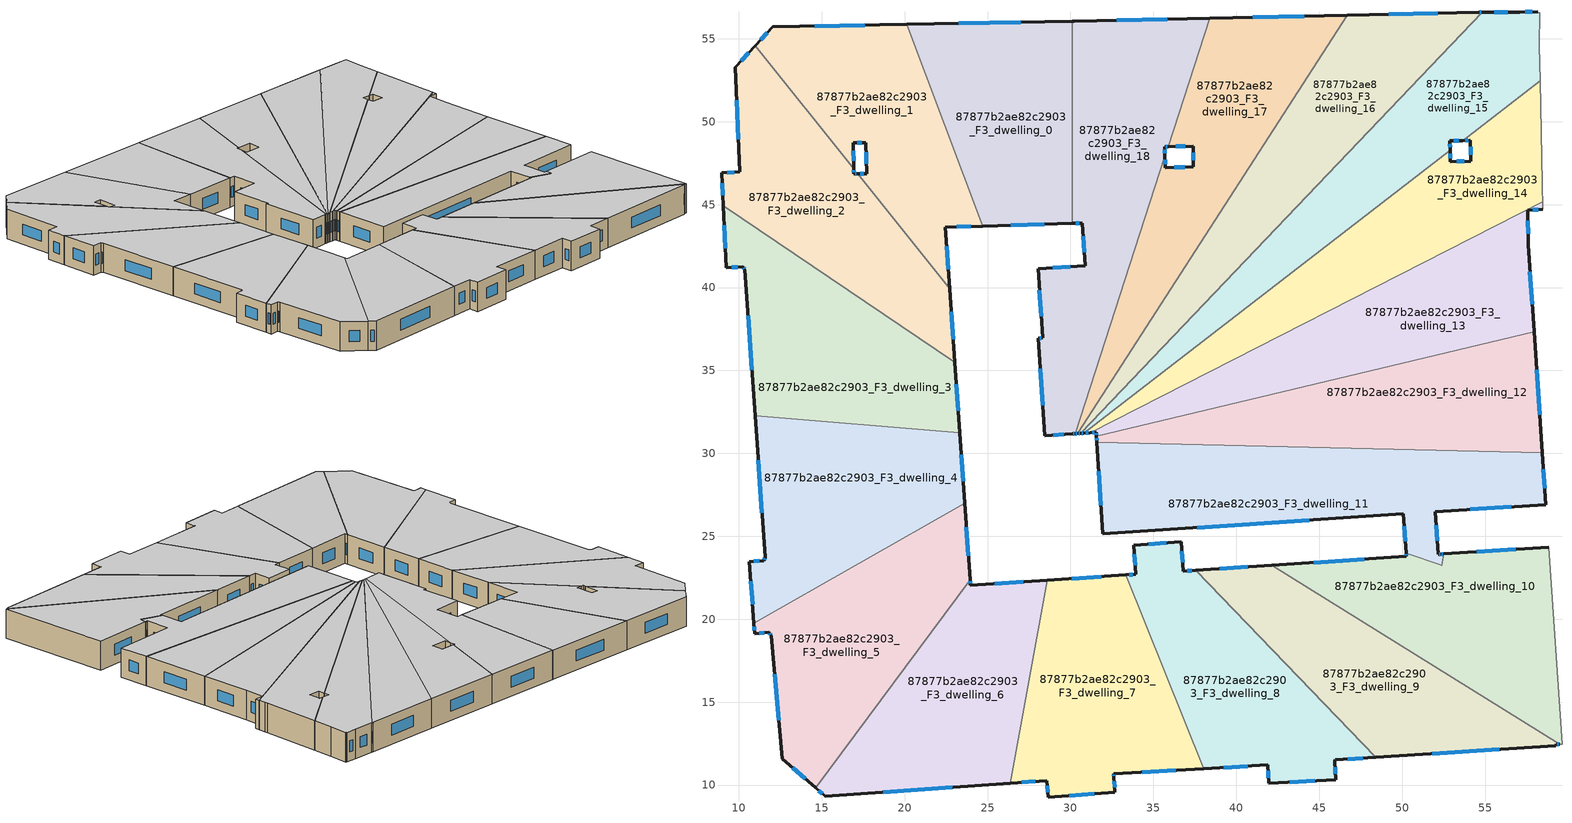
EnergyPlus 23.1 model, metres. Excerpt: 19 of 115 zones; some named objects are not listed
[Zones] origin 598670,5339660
87877b2ae82c2903_F3_dwelling_0
 floor to 87877b2ae82c2903_F2_dwelling_0 (EU_floor_Construction): 30.12,56.07 30.12,43.87 24.7,43.71 20.13,55.88 z9
 wall outside (EU_wall_Construction): 24.7,43.71 30.12,43.87 / 30.12,56.07 20.13,55.88 z9:12
 wall to 87877b2ae82c2903_F3_dwelling_18 (EU_wall_Construction): 30.12,43.87 30.12,56.07 z9:12
 wall to 87877b2ae82c2903_F3_dwelling_1 (EU_wall_Construction): 20.13,55.88 24.7,43.71 z9:12
 window (EU_Window_Construction): 26.4,43.76 28.42,43.82 / 26.99,56.01 23.26,55.94 z9.94:11.06
 ceiling to 87877b2ae82c2903_F4_dwelling_0 (EU_floor_Construction): 30.12,43.87 30.12,56.07 20.13,55.88 24.7,43.71 z12
87877b2ae82c2903_F3_dwelling_1
 floor to 87877b2ae82c2903_F2_dwelling_1 (EU_floor_Construction): 20.13,55.88 24.7,43.71 22.45,43.64 22.72,39.94 17.17,46.86 17.71,46.87 17.67,48.74 16.9,48.73 16.93,47.16 10.99,54.58 12.05,55.72 z9
 wall outside (EU_wall_Construction): 22.72,39.94 22.45,43.64 24.7,43.71 / 16.93,47.16 16.9,48.73 17.67,48.74 17.71,46.87 17.17,46.86 / 20.13,55.88 12.05,55.72 10.99,54.58 z9:12
 wall to 87877b2ae82c2903_F3_dwelling_2 (EU_wall_Construction): 17.17,46.86 22.72,39.94 / 10.99,54.58 16.93,47.16 z9:12
 window (EU_Window_Construction): 22.63,41.1 22.54,42.48 / 17.54,46.87 17.34,46.86 / 17.68,48.15 17.7,47.46 / 17.14,48.73 17.42,48.73 / 16.92,47.65 16.91,48.23 / 11.71,55.36 11.32,54.93 / 17.6,55.83 14.58,55.77 / 23.16,43.66 24,43.69 z9.94:11.06
 ceiling to 87877b2ae82c2903_F4_dwelling_1 (EU_floor_Construction): 22.72,39.94 22.45,43.64 24.7,43.71 20.13,55.88 12.05,55.72 10.99,54.58 16.93,47.16 16.9,48.73 17.67,48.74 17.71,46.87 17.17,46.86 z12
87877b2ae82c2903_F3_dwelling_10
 floor to 87877b2ae82c2903_F2_dwelling_10 (EU_floor_Construction): 58.83,24.35 59.64,12.47 59.5,12.47 42.12,23.25 50.25,23.79 50.23,23.96 52.4,23.24 52.5,23.93 z9
 wall outside (EU_wall_Construction): 50.23,23.96 50.25,23.79 42.12,23.25 / 58.83,24.35 52.5,23.93 z9:12
 wall to 87877b2ae82c2903_F3_dwelling_11 (EU_wall_Construction): 52.5,23.93 52.4,23.24 52.38,23.25 50.23,23.96 z9:12
 wall adiabatic (EU_wall_Construction): 59.5,12.47 59.64,12.47 58.83,24.35 z9:12
 wall to 87877b2ae82c2903_F3_dwelling_9 (EU_wall_Construction): 42.12,23.25 59.5,12.47 z9:12
 window (EU_Window_Construction): 47.7,23.62 44.67,23.42 / 50.24,23.91 50.24,23.84 / 56.85,24.22 54.49,24.06 z9.94:11.06
 ceiling to 87877b2ae82c2903_F4_dwelling_10 (EU_floor_Construction): 59.64,12.47 58.83,24.35 52.5,23.93 52.4,23.24 50.23,23.96 50.25,23.79 42.12,23.25 59.5,12.47 z12
87877b2ae82c2903_F3_dwelling_11
 floor to 87877b2ae82c2903_F2_dwelling_11 (EU_floor_Construction): 58.45,30.03 58.66,26.92 52.01,26.48 52.18,23.91 52.33,23.92 52.5,23.93 52.4,23.24 52.38,23.25 50.23,23.96 50.07,26.35 31.95,25.15 31.59,30.66 z9
 wall outside (EU_wall_Construction): 31.59,30.66 31.95,25.15 50.07,26.35 50.23,23.96 / 52.5,23.93 52.33,23.92 52.18,23.91 52.01,26.48 58.66,26.92 58.45,30.03 z9:12
 wall to 87877b2ae82c2903_F3_dwelling_12 (EU_wall_Construction): 58.45,30.03 31.59,30.66 z9:12
 window (EU_Window_Construction): 50.12,25.6 50.18,24.71 / 37.63,25.53 44.39,25.97 / 31.7,28.94 31.84,26.88 / 58.59,27.89 58.52,29.06 / 54.09,26.62 56.58,26.78 / 52.13,24.72 52.06,25.68 / 52.28,23.92 52.23,23.92 / 52.45,23.93 52.38,23.93 z9.94:11.06
 ceiling to 87877b2ae82c2903_F4_dwelling_11 (EU_floor_Construction): 58.66,26.92 58.45,30.03 31.59,30.66 31.95,25.15 50.07,26.35 50.23,23.96 52.38,23.25 52.4,23.24 52.5,23.93 52.33,23.92 52.18,23.91 52.01,26.48 z12
87877b2ae82c2903_F3_dwelling_12
 floor to 87877b2ae82c2903_F2_dwelling_12 (EU_floor_Construction): 57.95,37.35 58.45,30.03 31.59,30.66 31.56,31.04 z9
 wall outside (EU_wall_Construction): 31.56,31.04 31.59,30.66 / 58.45,30.03 57.95,37.35 z9:12
 wall to 87877b2ae82c2903_F3_dwelling_13 (EU_wall_Construction): 57.95,37.35 31.56,31.04 z9:12
 window (EU_Window_Construction): 31.57,30.92 31.58,30.78 / 58.29,32.33 58.11,35.05 z9.94:11.06
 ceiling to 87877b2ae82c2903_F4_dwelling_12 (EU_floor_Construction): 58.45,30.03 57.95,37.35 31.56,31.04 31.59,30.66 z12
87877b2ae82c2903_F3_dwelling_13
 floor to 87877b2ae82c2903_F2_dwelling_13 (EU_floor_Construction): 58.48,45.16 58.49,44.71 57.58,44.67 57.6,42.58 57.95,37.35 31.56,31.04 31.55,31.27 31.2,31.25 z9
 wall outside (EU_wall_Construction): 57.95,37.35 57.6,42.58 57.58,44.67 58.49,44.71 / 31.2,31.25 31.55,31.27 31.56,31.04 z9:12
 wall to 87877b2ae82c2903_F3_dwelling_14 (EU_wall_Construction): 58.48,45.16 31.2,31.25 z9:12
 wall adiabatic (EU_wall_Construction): 58.49,44.71 58.48,45.16 z9:12
 window (EU_Window_Construction): 57.59,43.24 57.59,44.02 / 57.84,38.99 57.71,40.94 / 31.55,31.2 31.56,31.11 / 31.31,31.26 31.44,31.27 / 57.87,44.69 58.21,44.7 z9.94:11.06
 ceiling to 87877b2ae82c2903_F4_dwelling_13 (EU_floor_Construction): 57.95,37.35 57.6,42.58 57.58,44.67 58.49,44.71 58.48,45.16 31.2,31.25 31.55,31.27 31.56,31.04 z12
87877b2ae82c2903_F3_dwelling_14
 floor to 87877b2ae82c2903_F2_dwelling_14 (EU_floor_Construction): 58.32,52.46 58.45,46.28 58.46,45.89 58.48,45.16 31.2,31.25 30.8,31.22 52.9,48.27 52.91,47.59 54.14,47.61 54.12,48.87 53.67,48.86 z9
 wall outside (EU_wall_Construction): 30.8,31.22 31.2,31.25 / 53.67,48.86 54.12,48.87 54.14,47.61 52.91,47.59 52.9,48.27 z9:12
 wall adiabatic (EU_wall_Construction): 58.48,45.16 58.46,45.89 58.45,46.28 58.32,52.46 z9:12
 wall to 87877b2ae82c2903_F3_dwelling_15 (EU_wall_Construction): 52.9,48.27 30.8,31.22 / 58.32,52.46 53.67,48.86 z9:12
 window (EU_Window_Construction): 30.93,31.23 31.08,31.24 / 52.91,47.8 52.9,48.06 / 53.76,47.61 53.3,47.6 / 54.13,48.48 54.13,48.01 / 53.81,48.87 53.98,48.87 z9.94:11.06
 ceiling to 87877b2ae82c2903_F4_dwelling_14 (EU_floor_Construction): 58.48,45.16 58.46,45.89 58.45,46.28 58.32,52.46 53.67,48.86 54.12,48.87 54.14,47.61 52.91,47.59 52.9,48.27 30.8,31.22 31.2,31.25 z12
87877b2ae82c2903_F3_dwelling_15
 floor to 87877b2ae82c2903_F2_dwelling_15 (EU_floor_Construction): 58.29,56.56 58.28,54.58 58.32,52.46 53.67,48.86 52.88,48.84 52.9,48.27 30.8,31.22 30.61,31.21 54.84,56.59 57.08,56.61 58.18,56.63 58.18,56.56 z9
 wall outside (EU_wall_Construction): 52.9,48.27 52.88,48.84 53.67,48.86 / 30.61,31.21 30.8,31.22 / 58.18,56.63 57.08,56.61 54.84,56.59 z9:12
 wall adiabatic (EU_wall_Construction): 58.32,52.46 58.28,54.58 58.29,56.56 58.18,56.56 58.18,56.63 z9:12
 wall to 87877b2ae82c2903_F3_dwelling_16 (EU_wall_Construction): 54.84,56.59 30.61,31.21 z9:12
 window (EU_Window_Construction): 53.13,48.85 53.42,48.86 / 52.89,48.45 52.88,48.66 / 30.67,31.22 30.74,31.22 / 56.38,56.61 55.54,56.6 / 57.83,56.62 57.42,56.62 z9.94:11.06
 ceiling to 87877b2ae82c2903_F4_dwelling_15 (EU_floor_Construction): 52.9,48.27 52.88,48.84 53.67,48.86 58.32,52.46 58.28,54.58 58.29,56.56 58.18,56.56 58.18,56.63 57.08,56.61 54.84,56.59 30.61,31.21 30.8,31.22 z12
87877b2ae82c2903_F3_dwelling_16
 floor to 87877b2ae82c2903_F2_dwelling_16 (EU_floor_Construction): 54.84,56.59 30.61,31.21 30.44,31.2 46.7,56.42 54.61,56.59 z9
 wall outside (EU_wall_Construction): 30.44,31.2 30.61,31.21 / 54.84,56.59 54.61,56.59 46.7,56.42 z9:12
 wall to 87877b2ae82c2903_F3_dwelling_17 (EU_wall_Construction): 46.7,56.42 30.44,31.2 z9:12
 window (EU_Window_Construction): 30.5,31.2 30.56,31.21 / 52.13,56.54 49.18,56.47 / 54.77,56.59 54.68,56.59 z9.94:11.06
 ceiling to 87877b2ae82c2903_F4_dwelling_16 (EU_floor_Construction): 30.61,31.21 54.84,56.59 54.61,56.59 46.7,56.42 30.44,31.2 z12
87877b2ae82c2903_F3_dwelling_17
 floor to 87877b2ae82c2903_F2_dwelling_17 (EU_floor_Construction): 46.7,56.42 30.44,31.2 30.28,31.19 35.7,47.91 35.71,47.23 37.42,47.27 37.4,48.53 35.89,48.5 38.4,56.25 z9
 wall outside (EU_wall_Construction): 30.28,31.19 30.44,31.2 / 35.89,48.5 37.4,48.53 37.42,47.27 35.71,47.23 35.7,47.91 / 46.7,56.42 38.4,56.25 z9:12
 wall to 87877b2ae82c2903_F3_dwelling_18 (EU_wall_Construction): 35.7,47.91 30.28,31.19 / 38.4,56.25 35.89,48.5 z9:12
 window (EU_Window_Construction): 30.33,31.19 30.39,31.2 / 35.71,47.44 35.7,47.7 / 36.88,47.26 36.25,47.25 / 37.4,48.14 37.41,47.67 / 36.36,48.51 36.92,48.52 / 44.1,56.37 41,56.3 z9.94:11.06
 ceiling to 87877b2ae82c2903_F4_dwelling_17 (EU_floor_Construction): 30.44,31.2 46.7,56.42 38.4,56.25 35.89,48.5 37.4,48.53 37.42,47.27 35.71,47.23 35.7,47.91 30.28,31.19 z12
87877b2ae82c2903_F3_dwelling_18
 floor to 87877b2ae82c2903_F2_dwelling_18 (EU_floor_Construction): 38.4,56.25 35.89,48.5 35.69,48.49 35.7,47.91 30.28,31.19 30.12,31.18 28.45,31.07 28.07,36.94 28.32,36.96 28.05,41.13 30.89,41.32 30.72,43.89 30.12,43.87 30.12,56.07 30.23,56.07 z9
 wall outside (EU_wall_Construction): 30.12,43.87 30.72,43.89 30.89,41.32 28.05,41.13 28.32,36.96 28.07,36.94 28.45,31.07 30.12,31.18 30.28,31.19 / 38.4,56.25 30.23,56.07 30.12,56.07 / 35.7,47.91 35.69,48.49 35.89,48.5 z9:12
 window (EU_Window_Construction): 28.13,39.83 28.23,38.27 / 30,41.26 28.94,41.19 / 30.77,43.08 30.84,42.12 / 30.31,43.87 30.53,43.88 / 35.84,56.19 32.79,56.12 / 35.75,48.49 35.83,48.5 / 35.69,48.09 35.69,48.31 / 30.17,31.18 30.23,31.19 / 28.97,31.1 29.6,31.14 / 28.19,35.1 28.33,32.91 / 28.24,36.95 28.15,36.95 z9.94:11.06
 ceiling to 87877b2ae82c2903_F4_dwelling_18 (EU_floor_Construction): 30.28,31.19 35.7,47.91 35.69,48.49 35.89,48.5 38.4,56.25 30.23,56.07 30.12,56.07 30.12,43.87 30.72,43.89 30.89,41.32 28.05,41.13 28.32,36.96 28.07,36.94 28.45,31.07 30.12,31.18 z12
87877b2ae82c2903_F3_dwelling_2
 floor to 87877b2ae82c2903_F2_dwelling_2 (EU_floor_Construction): 16.93,47.16 16.94,46.86 17.17,46.86 22.72,39.94 23.03,35.49 9.06,44.94 8.96,46.92 10.07,46.97 9.78,53.27 10.99,54.58 z9
 wall outside (EU_wall_Construction): 10.99,54.58 9.78,53.27 10.07,46.97 8.96,46.92 9.06,44.94 / 17.17,46.86 16.94,46.86 16.93,47.16 / 23.03,35.49 22.72,39.94 z9:12
 wall to 87877b2ae82c2903_F3_dwelling_3 (EU_wall_Construction): 9.06,44.94 23.03,35.49 z9:12
 window (EU_Window_Construction): 9.87,51.3 9.98,48.94 / 10.61,54.17 10.16,53.68 / 16.94,46.95 16.93,47.06 / 17.1,46.86 17.01,46.86 / 22.93,36.89 22.81,38.54 / 8.99,46.3 9.03,45.56 / 9.72,46.95 9.31,46.93 z9.94:11.06
 ceiling to 87877b2ae82c2903_F4_dwelling_2 (EU_floor_Construction): 23.03,35.49 22.72,39.94 17.17,46.86 16.94,46.86 16.93,47.16 10.99,54.58 9.78,53.27 10.07,46.97 8.96,46.92 9.06,44.94 z12
87877b2ae82c2903_F3_dwelling_3
 floor to 87877b2ae82c2903_F2_dwelling_3 (EU_floor_Construction): 23.03,35.49 23.32,31.26 10.98,32.27 10.37,41.06 10.25,41.24 9.25,41.19 9.06,44.94 z9
 wall outside (EU_wall_Construction): 9.06,44.94 9.25,41.19 10.25,41.24 10.37,41.06 10.98,32.27 / 23.32,31.26 23.03,35.49 z9:12
 wall to 87877b2ae82c2903_F3_dwelling_4 (EU_wall_Construction): 10.98,32.27 23.32,31.26 z9:12
 window (EU_Window_Construction): 9.56,41.21 9.93,41.23 / 9.12,43.76 9.19,42.37 / 23.23,32.58 23.12,34.16 / 10.56,38.31 10.79,35.03 / 10.29,41.19 10.33,41.12 z9.94:11.06
 ceiling to 87877b2ae82c2903_F4_dwelling_3 (EU_floor_Construction): 23.32,31.26 23.03,35.49 9.06,44.94 9.25,41.19 10.25,41.24 10.37,41.06 10.98,32.27 z12
87877b2ae82c2903_F3_dwelling_4
 floor to 87877b2ae82c2903_F2_dwelling_4 (EU_floor_Construction): 23.32,31.26 23.62,26.99 10.92,19.74 10.65,23.47 11.49,23.54 11.58,23.73 10.98,32.27 z9
 wall outside (EU_wall_Construction): 10.98,32.27 11.58,23.73 11.49,23.54 10.65,23.47 10.92,19.74 / 23.62,26.99 23.32,31.26 z9:12
 wall to 87877b2ae82c2903_F3_dwelling_5 (EU_wall_Construction): 10.92,19.74 23.62,26.99 z9:12
 window (EU_Window_Construction): 11.55,23.67 11.52,23.6 / 11.17,29.59 11.39,26.41 / 23.53,28.33 23.42,29.92 / 10.73,22.3 10.83,20.91 / 11.23,23.51 10.91,23.49 z9.94:11.06
 ceiling to 87877b2ae82c2903_F4_dwelling_4 (EU_floor_Construction): 23.62,26.99 23.32,31.26 10.98,32.27 11.58,23.73 11.49,23.54 10.65,23.47 10.92,19.74 z12
87877b2ae82c2903_F3_dwelling_5
 floor to 87877b2ae82c2903_F2_dwelling_5 (EU_floor_Construction): 23.62,26.99 23.95,22.38 14.63,9.83 12.62,11.6 11.95,19.01 11.81,19.2 10.96,19.14 10.92,19.74 z9
 wall outside (EU_wall_Construction): 10.92,19.74 10.96,19.14 11.81,19.2 11.95,19.01 12.62,11.6 14.63,9.83 / 23.95,22.38 23.62,26.99 z9:12
 wall to 87877b2ae82c2903_F3_dwelling_6 (EU_wall_Construction): 14.63,9.83 23.95,22.38 z9:12
 window (EU_Window_Construction): 11.86,19.14 11.91,19.07 / 11.23,19.16 11.54,19.18 / 10.93,19.55 10.95,19.33 / 23.85,23.83 23.72,25.55 / 13.25,11.04 14,10.39 / 12.16,16.69 12.41,13.92 z9.94:11.06
 ceiling to 87877b2ae82c2903_F4_dwelling_5 (EU_floor_Construction): 14.63,9.83 23.95,22.38 23.62,26.99 10.92,19.74 10.96,19.14 11.81,19.2 11.95,19.01 12.62,11.6 z12
87877b2ae82c2903_F3_dwelling_6
 floor to 87877b2ae82c2903_F2_dwelling_6 (EU_floor_Construction): 28.6,22.36 26.36,10.11 15.21,9.32 14.63,9.83 23.95,22.38 23.97,22.05 z9
 wall outside (EU_wall_Construction): 28.6,22.36 23.97,22.05 23.95,22.38 / 14.63,9.83 15.21,9.32 26.36,10.11 z9:12
 wall to 87877b2ae82c2903_F3_dwelling_7 (EU_wall_Construction): 26.36,10.11 28.6,22.36 z9:12
 window (EU_Window_Construction): 23.96,22.16 23.95,22.28 / 27.15,22.26 25.42,22.15 / 18.71,9.57 22.87,9.86 / 14.81,9.67 15.03,9.48 z9.94:11.06
 ceiling to 87877b2ae82c2903_F4_dwelling_6 (EU_floor_Construction): 26.36,10.11 28.6,22.36 23.97,22.05 23.95,22.38 14.63,9.83 15.21,9.32 z12
87877b2ae82c2903_F3_dwelling_7
 floor to 87877b2ae82c2903_F2_dwelling_7 (EU_floor_Construction): 33.35,22.67 38.05,10.99 32.62,10.67 32.61,10.52 32.69,9.56 28.65,9.27 28.58,10.26 26.36,10.11 28.6,22.36 z9
 wall outside (EU_wall_Construction): 26.36,10.11 28.58,10.26 28.65,9.27 32.69,9.56 32.61,10.52 32.62,10.67 38.05,10.99 / 33.35,22.67 28.6,22.36 z9:12
 wall to 87877b2ae82c2903_F3_dwelling_8 (EU_wall_Construction): 38.05,10.99 33.35,22.67 z9:12
 window (EU_Window_Construction): 32.66,9.86 32.63,10.22 / 29.92,9.36 31.42,9.47 / 28.6,9.95 28.63,9.58 / 27.06,10.16 27.88,10.22 / 31.86,22.57 30.09,22.45 / 34.32,10.77 36.34,10.89 / 32.61,10.57 32.62,10.62 z9.94:11.06
 ceiling to 87877b2ae82c2903_F4_dwelling_7 (EU_floor_Construction): 38.05,10.99 33.35,22.67 28.6,22.36 26.36,10.11 28.58,10.26 28.65,9.27 32.69,9.56 32.61,10.52 32.62,10.67 z12
87877b2ae82c2903_F3_dwelling_8
 floor to 87877b2ae82c2903_F2_dwelling_8 (EU_floor_Construction): 37.57,22.95 48.4,11.68 45.96,11.52 45.94,11.42 46,10.33 41.96,10.1 41.89,11.21 38.05,10.99 33.35,22.67 33.94,22.71 33.82,24.47 36.68,24.66 36.8,22.9 z9
 wall outside (EU_wall_Construction): 38.05,10.99 41.89,11.21 41.96,10.1 46,10.33 45.94,11.42 45.96,11.52 48.4,11.68 / 37.57,22.95 36.8,22.9 36.68,24.66 33.82,24.47 33.94,22.71 33.35,22.67 z9:12
 wall to 87877b2ae82c2903_F3_dwelling_9 (EU_wall_Construction): 48.4,11.68 37.57,22.95 z9:12
 window (EU_Window_Construction): 43.23,10.17 44.74,10.25 / 41.91,10.86 41.94,10.45 / 39.25,11.06 40.68,11.14 / 33.75,22.69 33.53,22.68 / 33.85,23.92 33.9,23.26 / 35.78,24.6 34.71,24.53 / 36.77,23.45 36.72,24.11 / 37.33,22.93 37.04,22.91 / 46.73,11.57 47.64,11.63 / 45.98,10.67 45.96,11.08 z9.94:11.06
 ceiling to 87877b2ae82c2903_F4_dwelling_8 (EU_floor_Construction): 48.4,11.68 37.57,22.95 36.8,22.9 36.68,24.66 33.82,24.47 33.94,22.71 33.35,22.67 38.05,10.99 41.89,11.21 41.96,10.1 46,10.33 45.94,11.42 45.96,11.52 z12
87877b2ae82c2903_F3_dwelling_9
 floor to 87877b2ae82c2903_F2_dwelling_9 (EU_floor_Construction): 59.5,12.47 59.3,12.46 59.28,12.37 48.4,11.68 37.57,22.95 42.12,23.25 z9
 wall outside (EU_wall_Construction): 48.4,11.68 59.28,12.37 59.3,12.46 59.5,12.47 / 42.12,23.25 37.57,22.95 z9:12
 window (EU_Window_Construction): 51.81,11.89 55.87,12.15 / 40.7,23.16 39,23.04 / 59.37,12.46 59.44,12.46 z9.94:11.06
 ceiling to 87877b2ae82c2903_F4_dwelling_9 (EU_floor_Construction): 59.28,12.37 59.3,12.46 59.5,12.47 42.12,23.25 37.57,22.95 48.4,11.68 z12
[Building]
EU S2 Campaign: North Axis=0; Terrain=City; Solar Distribution=FullExterior
[Site:Location]
Vienna: Latitude=48; Longitude=16.5; Time Zone=1; Elevation=183
[SizingPeriod:WeatherFileDays]
AnnualSizingPeriod: Begin Month=1; Begin Day of Month=1; End Month=12; End Day of Month=31; Day of Week for Start Day=Monday; Use Weather File Daylight Saving Period=No; Use Weather File Rain and Snow Indicators=No
[MATERIAL]
EU_InternalMass_Material: Roughness=MediumRough; Thickness=0.1; Conductivity=1; Density=1800; Specific Heat=900; Thermal Absorptance=0.9; Solar Absorptance=0.7; Visible Absorptance=0.7
[MATERIAL:NOMASS] Roughness=MediumRough; Thermal Absorptance=0.9; Solar Absorptance=0.7; Visible Absorptance=0.7
Name | Thermal Resistance
EU_wall_NoMass | 0.914258
EU_floor_NoMass | 1.09711
[WINDOWMATERIAL:SIMPLEGLAZINGSYSTEM]
EU_Window_SimpleGlazing: UFactor=2.09642; Solar Heat Gain Coefficient=0.65; Visible Transmittance=0.65
[CONSTRUCTION]
EU_wall_Construction: EU_wall_NoMass
EU_floor_Construction: EU_floor_NoMass
EU_Window_Construction: EU_Window_SimpleGlazing
EU_InternalMass_Construction: EU_InternalMass_Material
[ZONE] Type=1; Multiplier=1; Ceiling Height=autocalculate; Floor Area=autocalculate; Part of Total Floor Area=Yes
Name | Volume
87877b2ae82c2903_F3_dwelling_0 | 282.808
87877b2ae82c2903_F3_dwelling_1 | 282.584
87877b2ae82c2903_F3_dwelling_10 | 299.655
87877b2ae82c2903_F3_dwelling_11 | 363.915
87877b2ae82c2903_F3_dwelling_12 | 309.502
87877b2ae82c2903_F3_dwelling_13 | 309.541
87877b2ae82c2903_F3_dwelling_14 | 309.483
87877b2ae82c2903_F3_dwelling_15 | 309.493
87877b2ae82c2903_F3_dwelling_16 | 309.515
87877b2ae82c2903_F3_dwelling_17 | 309.532
87877b2ae82c2903_F3_dwelling_18 | 366.793
87877b2ae82c2903_F3_dwelling_2 | 307.08
87877b2ae82c2903_F3_dwelling_3 | 308.314
87877b2ae82c2903_F3_dwelling_4 | 309.528
87877b2ae82c2903_F3_dwelling_5 | 309.508
87877b2ae82c2903_F3_dwelling_6 | 309.536
87877b2ae82c2903_F3_dwelling_7 | 308.818
87877b2ae82c2903_F3_dwelling_8 | 291.781
87877b2ae82c2903_F3_dwelling_9 | 283.45
[INTERNALMASS] Construction=EU_InternalMass_Construction
Name | Zone or ZoneList | Surface Area
87877b2ae82c2903_F3_dwelling_0_EU_InternalMass | 87877b2ae82c2903_F3_dwelling_0 | 94.27
87877b2ae82c2903_F3_dwelling_1_EU_InternalMass | 87877b2ae82c2903_F3_dwelling_1 | 94.1998
87877b2ae82c2903_F3_dwelling_2_EU_InternalMass | 87877b2ae82c2903_F3_dwelling_2 | 102.36
87877b2ae82c2903_F3_dwelling_3_EU_InternalMass | 87877b2ae82c2903_F3_dwelling_3 | 102.771
87877b2ae82c2903_F3_dwelling_4_EU_InternalMass | 87877b2ae82c2903_F3_dwelling_4 | 103.176
87877b2ae82c2903_F3_dwelling_5_EU_InternalMass | 87877b2ae82c2903_F3_dwelling_5 | 103.17
87877b2ae82c2903_F3_dwelling_6_EU_InternalMass | 87877b2ae82c2903_F3_dwelling_6 | 103.179
87877b2ae82c2903_F3_dwelling_7_EU_InternalMass | 87877b2ae82c2903_F3_dwelling_7 | 102.939
87877b2ae82c2903_F3_dwelling_8_EU_InternalMass | 87877b2ae82c2903_F3_dwelling_8 | 97.2613
87877b2ae82c2903_F3_dwelling_9_EU_InternalMass | 87877b2ae82c2903_F3_dwelling_9 | 94.4835
87877b2ae82c2903_F3_dwelling_10_EU_InternalMass | 87877b2ae82c2903_F3_dwelling_10 | 99.8838
87877b2ae82c2903_F3_dwelling_11_EU_InternalMass | 87877b2ae82c2903_F3_dwelling_11 | 121.304
87877b2ae82c2903_F3_dwelling_12_EU_InternalMass | 87877b2ae82c2903_F3_dwelling_12 | 103.167
87877b2ae82c2903_F3_dwelling_13_EU_InternalMass | 87877b2ae82c2903_F3_dwelling_13 | 103.18
87877b2ae82c2903_F3_dwelling_14_EU_InternalMass | 87877b2ae82c2903_F3_dwelling_14 | 103.161
87877b2ae82c2903_F3_dwelling_15_EU_InternalMass | 87877b2ae82c2903_F3_dwelling_15 | 103.164
87877b2ae82c2903_F3_dwelling_16_EU_InternalMass | 87877b2ae82c2903_F3_dwelling_16 | 103.172
87877b2ae82c2903_F3_dwelling_17_EU_InternalMass | 87877b2ae82c2903_F3_dwelling_17 | 103.177
87877b2ae82c2903_F3_dwelling_18_EU_InternalMass | 87877b2ae82c2903_F3_dwelling_18 | 122.264
[OTHEREQUIPMENT] Fuel Type=Electricity; Design Level Calculation Method=Watts/Area; Power per Zone Floor Area=1; Fraction Latent=0; Fraction Radiant=0; Fraction Lost=0; Carbon Dioxide Generation Rate=0; EndUse Subcategory=EU_Step8_InternalGains
Name | Zone or ZoneList or Space or SpaceList | Schedule
EU_Step8_InternalGain_87877b2ae82c2903_F3_dwelling_0_f000 | 87877b2ae82c2903_F3_dwelling_0 | EU_Step8_GainSchedule_87877b2ae82c2903_F3_dwelling_0_f000
EU_Step8_InternalGain_87877b2ae82c2903_F3_dwelling_1_f000 | 87877b2ae82c2903_F3_dwelling_1 | EU_Step8_GainSchedule_87877b2ae82c2903_F3_dwelling_1_f000
EU_Step8_InternalGain_87877b2ae82c2903_F3_dwelling_2_f000 | 87877b2ae82c2903_F3_dwelling_2 | EU_Step8_GainSchedule_87877b2ae82c2903_F3_dwelling_2_f000
EU_Step8_InternalGain_87877b2ae82c2903_F3_dwelling_3_f000 | 87877b2ae82c2903_F3_dwelling_3 | EU_Step8_GainSchedule_87877b2ae82c2903_F3_dwelling_3_f000
EU_Step8_InternalGain_87877b2ae82c2903_F3_dwelling_4_f000 | 87877b2ae82c2903_F3_dwelling_4 | EU_Step8_GainSchedule_87877b2ae82c2903_F3_dwelling_4_f000
EU_Step8_InternalGain_87877b2ae82c2903_F3_dwelling_5_f000 | 87877b2ae82c2903_F3_dwelling_5 | EU_Step8_GainSchedule_87877b2ae82c2903_F3_dwelling_5_f000
EU_Step8_InternalGain_87877b2ae82c2903_F3_dwelling_6_f000 | 87877b2ae82c2903_F3_dwelling_6 | EU_Step8_GainSchedule_87877b2ae82c2903_F3_dwelling_6_f000
EU_Step8_InternalGain_87877b2ae82c2903_F3_dwelling_7_f000 | 87877b2ae82c2903_F3_dwelling_7 | EU_Step8_GainSchedule_87877b2ae82c2903_F3_dwelling_7_f000
EU_Step8_InternalGain_87877b2ae82c2903_F3_dwelling_8_f000 | 87877b2ae82c2903_F3_dwelling_8 | EU_Step8_GainSchedule_87877b2ae82c2903_F3_dwelling_8_f000
EU_Step8_InternalGain_87877b2ae82c2903_F3_dwelling_9_f000 | 87877b2ae82c2903_F3_dwelling_9 | EU_Step8_GainSchedule_87877b2ae82c2903_F3_dwelling_9_f000
EU_Step8_InternalGain_87877b2ae82c2903_F3_dwelling_10_f000 | 87877b2ae82c2903_F3_dwelling_10 | EU_Step8_GainSchedule_87877b2ae82c2903_F3_dwelling_10_f000
EU_Step8_InternalGain_87877b2ae82c2903_F3_dwelling_11_f000 | 87877b2ae82c2903_F3_dwelling_11 | EU_Step8_GainSchedule_87877b2ae82c2903_F3_dwelling_11_f000
EU_Step8_InternalGain_87877b2ae82c2903_F3_dwelling_12_f000 | 87877b2ae82c2903_F3_dwelling_12 | EU_Step8_GainSchedule_87877b2ae82c2903_F3_dwelling_12_f000
EU_Step8_InternalGain_87877b2ae82c2903_F3_dwelling_13_f000 | 87877b2ae82c2903_F3_dwelling_13 | EU_Step8_GainSchedule_87877b2ae82c2903_F3_dwelling_13_f000
EU_Step8_InternalGain_87877b2ae82c2903_F3_dwelling_14_f000 | 87877b2ae82c2903_F3_dwelling_14 | EU_Step8_GainSchedule_87877b2ae82c2903_F3_dwelling_14_f000
EU_Step8_InternalGain_87877b2ae82c2903_F3_dwelling_15_f000 | 87877b2ae82c2903_F3_dwelling_15 | EU_Step8_GainSchedule_87877b2ae82c2903_F3_dwelling_15_f000
EU_Step8_InternalGain_87877b2ae82c2903_F3_dwelling_16_f000 | 87877b2ae82c2903_F3_dwelling_16 | EU_Step8_GainSchedule_87877b2ae82c2903_F3_dwelling_16_f000
EU_Step8_InternalGain_87877b2ae82c2903_F3_dwelling_17_f000 | 87877b2ae82c2903_F3_dwelling_17 | EU_Step8_GainSchedule_87877b2ae82c2903_F3_dwelling_17_f000
EU_Step8_InternalGain_87877b2ae82c2903_F3_dwelling_18_f000 | 87877b2ae82c2903_F3_dwelling_18 | EU_Step8_GainSchedule_87877b2ae82c2903_F3_dwelling_18_f000
[ZONEVENTILATION:DESIGNFLOWRATE] Schedule=EU_AlwaysOn; Design Flow Rate Calculation Method=AirChanges/Hour; Air Changes per Hour=0.546891; Ventilation Type=Natural; Fan Pressure Rise=0; Fan Total Efficiency=1; Constant Term Coefficient=1; Temperature Term Coefficient=0; Velocity Term Coefficient=0; Velocity Squared Term Coefficient=0; Minimum Indoor Temperature=-100; Maximum Indoor Temperature=100; Delta Temperature=-100; Minimum Outdoor Temperature=-100; Maximum Outdoor Temperature=100; Maximum Wind Speed=40
Name | Zone or ZoneList or Space or SpaceList
EU_ConstantAir_87877b2ae82c2903_F3_dwelling_0 | 87877b2ae82c2903_F3_dwelling_0
EU_ConstantAir_87877b2ae82c2903_F3_dwelling_1 | 87877b2ae82c2903_F3_dwelling_1
EU_ConstantAir_87877b2ae82c2903_F3_dwelling_2 | 87877b2ae82c2903_F3_dwelling_2
EU_ConstantAir_87877b2ae82c2903_F3_dwelling_3 | 87877b2ae82c2903_F3_dwelling_3
EU_ConstantAir_87877b2ae82c2903_F3_dwelling_4 | 87877b2ae82c2903_F3_dwelling_4
EU_ConstantAir_87877b2ae82c2903_F3_dwelling_5 | 87877b2ae82c2903_F3_dwelling_5
EU_ConstantAir_87877b2ae82c2903_F3_dwelling_6 | 87877b2ae82c2903_F3_dwelling_6
EU_ConstantAir_87877b2ae82c2903_F3_dwelling_7 | 87877b2ae82c2903_F3_dwelling_7
EU_ConstantAir_87877b2ae82c2903_F3_dwelling_8 | 87877b2ae82c2903_F3_dwelling_8
EU_ConstantAir_87877b2ae82c2903_F3_dwelling_9 | 87877b2ae82c2903_F3_dwelling_9
EU_ConstantAir_87877b2ae82c2903_F3_dwelling_10 | 87877b2ae82c2903_F3_dwelling_10
EU_ConstantAir_87877b2ae82c2903_F3_dwelling_11 | 87877b2ae82c2903_F3_dwelling_11
EU_ConstantAir_87877b2ae82c2903_F3_dwelling_12 | 87877b2ae82c2903_F3_dwelling_12
EU_ConstantAir_87877b2ae82c2903_F3_dwelling_13 | 87877b2ae82c2903_F3_dwelling_13
EU_ConstantAir_87877b2ae82c2903_F3_dwelling_14 | 87877b2ae82c2903_F3_dwelling_14
EU_ConstantAir_87877b2ae82c2903_F3_dwelling_15 | 87877b2ae82c2903_F3_dwelling_15
EU_ConstantAir_87877b2ae82c2903_F3_dwelling_16 | 87877b2ae82c2903_F3_dwelling_16
EU_ConstantAir_87877b2ae82c2903_F3_dwelling_17 | 87877b2ae82c2903_F3_dwelling_17
EU_ConstantAir_87877b2ae82c2903_F3_dwelling_18 | 87877b2ae82c2903_F3_dwelling_18
[HVACTEMPLATE:ZONE:IDEALLOADSAIRSYSTEM] System Availability Schedule=EU_AlwaysOn; Maximum Heating Supply Air Temperature=50; Minimum Cooling Supply Air Temperature=13; Maximum Heating Supply Air Humidity Ratio=0.0156; Minimum Cooling Supply Air Humidity Ratio=0.0077; Heating Limit=NoLimit; Cooling Limit=NoLimit; Heating Availability Schedule=EU_AlwaysOn; Cooling Availability Schedule=EU_CoolingOff; Dehumidification Control Type=ConstantSensibleHeatRatio; Cooling Sensible Heat Ratio=0.7; Dehumidification Setpoint=60; Humidification Control Type=None; Humidification Setpoint=30; Outdoor Air Method=None; Outdoor Air Flow Rate per Person=0.00944; Outdoor Air Flow Rate per Zone Floor Area=0; Outdoor Air Flow Rate per Zone=0; Demand Controlled Ventilation Type=None; Outdoor Air Economizer Type=NoEconomizer; Heat Recovery Type=None; Sensible Heat Recovery Effectiveness=0.7; Latent Heat Recovery Effectiveness=0.65
Name | Template Thermostat
87877b2ae82c2903_F3_dwelling_0 | EU_HeatOnly_87877b2ae82c2903_F3_dwelling_0
87877b2ae82c2903_F3_dwelling_1 | EU_HeatOnly_87877b2ae82c2903_F3_dwelling_1
87877b2ae82c2903_F3_dwelling_2 | EU_HeatOnly_87877b2ae82c2903_F3_dwelling_2
87877b2ae82c2903_F3_dwelling_3 | EU_HeatOnly_87877b2ae82c2903_F3_dwelling_3
87877b2ae82c2903_F3_dwelling_4 | EU_HeatOnly_87877b2ae82c2903_F3_dwelling_4
87877b2ae82c2903_F3_dwelling_5 | EU_HeatOnly_87877b2ae82c2903_F3_dwelling_5
87877b2ae82c2903_F3_dwelling_6 | EU_HeatOnly_87877b2ae82c2903_F3_dwelling_6
87877b2ae82c2903_F3_dwelling_7 | EU_HeatOnly_87877b2ae82c2903_F3_dwelling_7
87877b2ae82c2903_F3_dwelling_8 | EU_HeatOnly_87877b2ae82c2903_F3_dwelling_8
87877b2ae82c2903_F3_dwelling_9 | EU_HeatOnly_87877b2ae82c2903_F3_dwelling_9
87877b2ae82c2903_F3_dwelling_10 | EU_HeatOnly_87877b2ae82c2903_F3_dwelling_10
87877b2ae82c2903_F3_dwelling_11 | EU_HeatOnly_87877b2ae82c2903_F3_dwelling_11
87877b2ae82c2903_F3_dwelling_12 | EU_HeatOnly_87877b2ae82c2903_F3_dwelling_12
87877b2ae82c2903_F3_dwelling_13 | EU_HeatOnly_87877b2ae82c2903_F3_dwelling_13
87877b2ae82c2903_F3_dwelling_14 | EU_HeatOnly_87877b2ae82c2903_F3_dwelling_14
87877b2ae82c2903_F3_dwelling_15 | EU_HeatOnly_87877b2ae82c2903_F3_dwelling_15
87877b2ae82c2903_F3_dwelling_16 | EU_HeatOnly_87877b2ae82c2903_F3_dwelling_16
87877b2ae82c2903_F3_dwelling_17 | EU_HeatOnly_87877b2ae82c2903_F3_dwelling_17
87877b2ae82c2903_F3_dwelling_18 | EU_HeatOnly_87877b2ae82c2903_F3_dwelling_18
[SIZING:ZONE] Zone Cooling Design Supply Air Temperature Input Method=SupplyAirTemperature; Zone Cooling Design Supply Air Temperature=13; Zone Heating Design Supply Air Temperature Input Method=SupplyAirTemperature; Zone Heating Design Supply Air Temperature=50; Zone Cooling Design Supply Air Humidity Ratio=0.008; Zone Heating Design Supply Air Humidity Ratio=0.008; Cooling Design Air Flow Method=DesignDay; Cooling Design Air Flow Rate=0; Cooling Minimum Air Flow per Zone Floor Area=0.000762; Cooling Minimum Air Flow=0; Cooling Minimum Air Flow Fraction=0.2; Heating Design Air Flow Method=DesignDay; Heating Design Air Flow Rate=0; Heating Maximum Air Flow per Zone Floor Area=0.002032; Heating Maximum Air Flow=0.141576; Heating Maximum Air Flow Fraction=0.3; Account for Dedicated Outdoor Air System=No; Dedicated Outdoor Air System Control Strategy=NeutralSupplyAir; Dedicated Outdoor Air Low Setpoint Temperature for Design=autosize; Dedicated Outdoor Air High Setpoint Temperature for Design=autosize; Zone Load Sizing Method=Sensible Load Only No Latent Load; Zone Latent Cooling Design Supply Air Humidity Ratio Input Method=HumidityRatioDifference; Zone Cooling Design Supply Air Humidity Ratio Difference=0.005; Zone Latent Heating Design Supply Air Humidity Ratio Input Method=HumidityRatioDifference; Zone Humidification Design Supply Air Humidity Ratio Difference=0.005
87877b2ae82c2903_F3_dwelling_0; 87877b2ae82c2903_F3_dwelling_1; 87877b2ae82c2903_F3_dwelling_2; 87877b2ae82c2903_F3_dwelling_3; 87877b2ae82c2903_F3_dwelling_4; 87877b2ae82c2903_F3_dwelling_5; 87877b2ae82c2903_F3_dwelling_6; 87877b2ae82c2903_F3_dwelling_7; 87877b2ae82c2903_F3_dwelling_8; 87877b2ae82c2903_F3_dwelling_9; 87877b2ae82c2903_F3_dwelling_10; 87877b2ae82c2903_F3_dwelling_11; 87877b2ae82c2903_F3_dwelling_12; 87877b2ae82c2903_F3_dwelling_13; 87877b2ae82c2903_F3_dwelling_14; 87877b2ae82c2903_F3_dwelling_15; 87877b2ae82c2903_F3_dwelling_16; 87877b2ae82c2903_F3_dwelling_17; 87877b2ae82c2903_F3_dwelling_18
[SCHEDULE:CONSTANT]
Name | Hourly Value
EU_AlwaysOn | 1
EU_CoolingOff | 0
[SCHEDULE:FILE] Column Number=1; Rows to Skip at Top=0; Number of Hours of Data=8760; Column Separator=Comma; Interpolate to Timestep=No; Minutes per Item=60; Adjust Schedule for Daylight Savings=Yes
Name | File
EU_Step8_GainSchedule_87877b2ae82c2903_F3_dwelling_0_f000 | ../../schedules/87877b2ae82c2903/87877b2ae82c2903_F3_dwelling_0_f000_gain.csv
EU_Step8_GainSchedule_87877b2ae82c2903_F3_dwelling_1_f000 | ../../schedules/87877b2ae82c2903/87877b2ae82c2903_F3_dwelling_1_f000_gain.csv
EU_Step8_GainSchedule_87877b2ae82c2903_F3_dwelling_2_f000 | ../../schedules/87877b2ae82c2903/87877b2ae82c2903_F3_dwelling_2_f000_gain.csv
EU_Step8_GainSchedule_87877b2ae82c2903_F3_dwelling_3_f000 | ../../schedules/87877b2ae82c2903/87877b2ae82c2903_F3_dwelling_3_f000_gain.csv
EU_Step8_GainSchedule_87877b2ae82c2903_F3_dwelling_4_f000 | ../../schedules/87877b2ae82c2903/87877b2ae82c2903_F3_dwelling_4_f000_gain.csv
EU_Step8_GainSchedule_87877b2ae82c2903_F3_dwelling_5_f000 | ../../schedules/87877b2ae82c2903/87877b2ae82c2903_F3_dwelling_5_f000_gain.csv
EU_Step8_GainSchedule_87877b2ae82c2903_F3_dwelling_6_f000 | ../../schedules/87877b2ae82c2903/87877b2ae82c2903_F3_dwelling_6_f000_gain.csv
EU_Step8_GainSchedule_87877b2ae82c2903_F3_dwelling_7_f000 | ../../schedules/87877b2ae82c2903/87877b2ae82c2903_F3_dwelling_7_f000_gain.csv
EU_Step8_GainSchedule_87877b2ae82c2903_F3_dwelling_8_f000 | ../../schedules/87877b2ae82c2903/87877b2ae82c2903_F3_dwelling_8_f000_gain.csv
EU_Step8_GainSchedule_87877b2ae82c2903_F3_dwelling_9_f000 | ../../schedules/87877b2ae82c2903/87877b2ae82c2903_F3_dwelling_9_f000_gain.csv
EU_Step8_GainSchedule_87877b2ae82c2903_F3_dwelling_10_f000 | ../../schedules/87877b2ae82c2903/87877b2ae82c2903_F3_dwelling_10_f000_gain.csv
EU_Step8_GainSchedule_87877b2ae82c2903_F3_dwelling_11_f000 | ../../schedules/87877b2ae82c2903/87877b2ae82c2903_F3_dwelling_11_f000_gain.csv
EU_Step8_GainSchedule_87877b2ae82c2903_F3_dwelling_12_f000 | ../../schedules/87877b2ae82c2903/87877b2ae82c2903_F3_dwelling_12_f000_gain.csv
EU_Step8_GainSchedule_87877b2ae82c2903_F3_dwelling_13_f000 | ../../schedules/87877b2ae82c2903/87877b2ae82c2903_F3_dwelling_13_f000_gain.csv
EU_Step8_GainSchedule_87877b2ae82c2903_F3_dwelling_14_f000 | ../../schedules/87877b2ae82c2903/87877b2ae82c2903_F3_dwelling_14_f000_gain.csv
EU_Step8_GainSchedule_87877b2ae82c2903_F3_dwelling_15_f000 | ../../schedules/87877b2ae82c2903/87877b2ae82c2903_F3_dwelling_15_f000_gain.csv
EU_Step8_GainSchedule_87877b2ae82c2903_F3_dwelling_16_f000 | ../../schedules/87877b2ae82c2903/87877b2ae82c2903_F3_dwelling_16_f000_gain.csv
EU_Step8_GainSchedule_87877b2ae82c2903_F3_dwelling_17_f000 | ../../schedules/87877b2ae82c2903/87877b2ae82c2903_F3_dwelling_17_f000_gain.csv
EU_Step8_GainSchedule_87877b2ae82c2903_F3_dwelling_18_f000 | ../../schedules/87877b2ae82c2903/87877b2ae82c2903_F3_dwelling_18_f000_gain.csv
